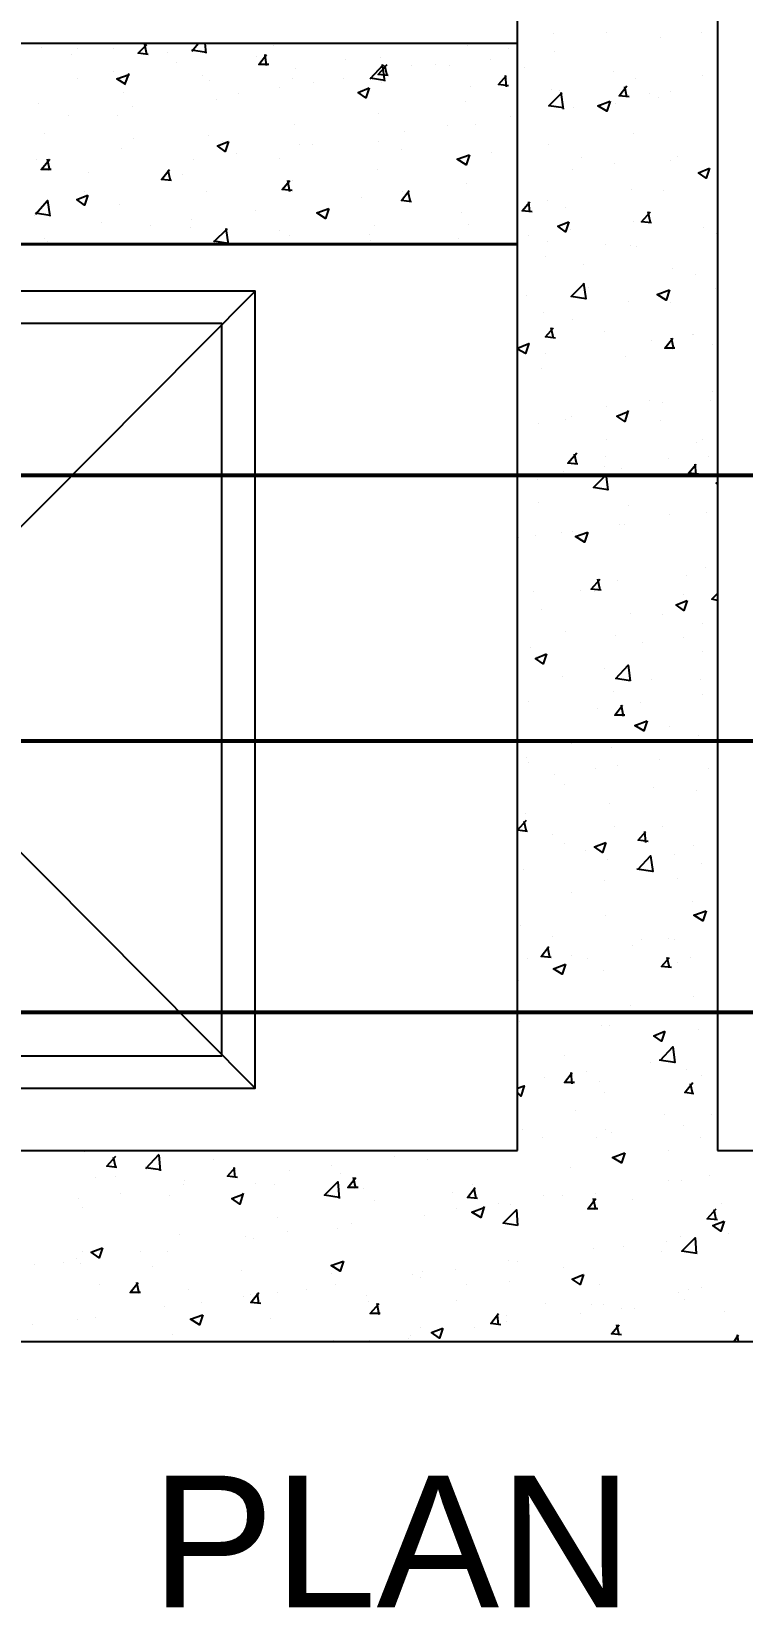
# Model space of a CAD drawing. Header units: millimetres. Extents: x 2391 to 3323, y 1596 to 2537.
# Drawn here: x 3059.52 to 3066.9, y 1704.82 to 1721.18 of the extents above; entities that cross this region are included whole.
import ezdxf

# ---------------------------------------------------------------- set-up
doc = ezdxf.new("R2010")
doc.units = ezdxf.units.MM
for name, color, linetype in [('Concrete slab piping', 201, 'Continuous'), ('Lightning text', 211, 'Continuous'), ('PIPES', 20, 'Continuous'), ('TEXT', 130, 'Continuous')]:
    doc.layers.add(name, color=color, linetype=linetype)
doc.layers.add('HATCHES', color=7, linetype='Continuous', true_color=0xe6ac00)
doc.styles.add('PDF Swis721 BT', font='swiss.ttf')

msp = doc.modelspace()

# ---------------------------------------------------------------- linework, layer by layer
at = {"layer": 'Concrete slab piping', "lineweight": 25}
msp.add_lwpolyline([(3048.803, 1707.582), (3096.005, 1707.582), (3096.005, 1732.335), (3048.803, 1732.335)], close=True, dxfattribs=at)
at = {"layer": 'HATCHES', "lineweight": 25}
for points in [[(3061.186, 1720.972), (3061.255, 1721.053)], [(3061.336, 1720.949), (3061.325, 1721.053)], [(3064.452, 1721.053), (3064.452, 1721.053)], [(3064.939, 1721.158), (3064.939, 1721.158)], [(3065.495, 1721.169), (3065.495, 1721.169)], [(3066.051, 1721.111), (3066.051, 1721.111)], [(3066.479, 1721.169), (3066.479, 1721.169)], [(3059.622, 1721.007), (3059.622, 1721.007)], [(3059.935, 1720.938), (3059.935, 1720.938)], [(3060.004, 1720.995), (3060.004, 1720.995)], [(3060.375, 1720.995), (3060.375, 1720.995)], [(3060.734, 1720.938), (3060.63, 1720.949), (3060.722, 1721.042)], [(3060.722, 1720.938), (3060.699, 1721.042)], [(3060.931, 1720.961), (3060.931, 1720.961)], [(3061.186, 1720.984), (3061.336, 1720.961)], [(3061.858, 1720.914), (3061.858, 1720.914)], [(3061.985, 1720.833), (3061.881, 1720.833), (3061.962, 1720.938)], [(3061.962, 1720.822), (3061.95, 1720.938)], [(3062.031, 1721.03), (3062.031, 1721.03)], [(3063.143, 1720.903), (3063.143, 1720.903)], [(3064.047, 1721.03), (3064.047, 1721.03)], [(3064.475, 1720.995), (3064.475, 1720.995)], [(3064.95, 1720.972), (3064.95, 1720.972)], [(3060.375, 1720.764), (3060.375, 1720.764)], [(3060.502, 1720.625), (3060.41, 1720.683), (3060.537, 1720.729)], [(3060.491, 1720.625), (3060.537, 1720.741)], [(3061.024, 1720.856), (3061.024, 1720.856)], [(3062.263, 1720.787), (3062.263, 1720.787)], [(3062.784, 1720.88), (3062.784, 1720.88)], [(3063.039, 1720.683), (3063.178, 1720.833)], [(3063.224, 1720.717), (3063.12, 1720.729), (3063.213, 1720.833)], [(3063.19, 1720.66), (3063.166, 1720.833)], [(3063.213, 1720.717), (3063.19, 1720.822)], [(3063.468, 1720.822), (3063.468, 1720.822)], [(3063.711, 1720.833), (3063.711, 1720.833)], [(3063.861, 1720.822), (3063.861, 1720.822)], [(3064.29, 1720.88), (3064.29, 1720.88)], [(3064.637, 1720.799), (3064.637, 1720.799)], [(3065.564, 1720.764), (3065.564, 1720.764)], [(3060.004, 1720.683), (3060.004, 1720.683)], [(3061.302, 1720.717), (3061.302, 1720.717)], [(3061.371, 1720.671), (3061.371, 1720.671)], [(3062.101, 1720.59), (3062.101, 1720.59)], [(3062.228, 1720.683), (3062.228, 1720.683)], [(3062.448, 1720.648), (3062.448, 1720.648)], [(3062.761, 1720.683), (3062.761, 1720.683)], [(3063.039, 1720.694), (3063.19, 1720.671)], [(3063.155, 1720.648), (3063.155, 1720.648)], [(3064.081, 1720.602), (3064.081, 1720.602)], [(3064.475, 1720.613), (3064.371, 1720.625), (3064.452, 1720.717)], [(3064.452, 1720.602), (3064.441, 1720.717)], [(3064.915, 1720.578), (3064.915, 1720.578)], [(3065.008, 1720.567), (3065.008, 1720.567)], [(3065.726, 1720.497), (3065.622, 1720.509), (3065.703, 1720.613)], [(3065.703, 1720.497), (3065.68, 1720.602)], [(3065.796, 1720.683), (3065.796, 1720.683)], [(3066.155, 1720.555), (3066.155, 1720.555)], [(3066.491, 1720.717), (3066.491, 1720.717)], [(3059.599, 1720.428), (3059.599, 1720.428)], [(3060.479, 1720.544), (3060.479, 1720.544)], [(3060.572, 1720.393), (3060.572, 1720.393)], [(3061.441, 1720.474), (3061.441, 1720.474)], [(3061.672, 1720.532), (3061.672, 1720.532)], [(3064.024, 1720.451), (3064.024, 1720.451)], [(3065.043, 1720.382), (3064.892, 1720.405), (3065.031, 1720.544)], [(3065.043, 1720.37), (3065.02, 1720.544)], [(3065.587, 1720.428), (3065.587, 1720.428)], [(3065.935, 1720.532), (3065.935, 1720.532)], [(3066.027, 1720.486), (3066.027, 1720.486)], [(3059.912, 1720.3), (3059.912, 1720.3)], [(3060.421, 1720.3), (3060.421, 1720.3)], [(3063.12, 1720.324), (3063.12, 1720.324)], [(3064.498, 1720.289), (3064.498, 1720.289)], [(3065.147, 1720.382), (3065.147, 1720.382)], [(3059.657, 1720.115), (3059.657, 1720.115)], [(3060.583, 1720.069), (3060.583, 1720.069)], [(3061.359, 1720.092), (3061.359, 1720.092)], [(3062.251, 1720.208), (3062.251, 1720.208)], [(3063.398, 1720.138), (3063.398, 1720.138)], [(3063.838, 1720.196), (3063.838, 1720.196)], [(3064.128, 1720.208), (3064.128, 1720.208)], [(3065.773, 1720.115), (3065.773, 1720.115)], [(3060.456, 1719.965), (3060.456, 1719.965)], [(3061.51, 1720.034), (3061.51, 1720.034)], [(3061.649, 1719.907), (3061.649, 1719.907)], [(3062.309, 1719.999), (3062.309, 1719.999)], [(3062.437, 1719.999), (3062.437, 1719.999)], [(3063.12, 1720.034), (3063.12, 1720.034)], [(3063.363, 1719.953), (3063.363, 1719.953)], [(3064.302, 1719.918), (3064.302, 1719.918)], [(3064.892, 1719.999), (3064.892, 1719.999)], [(3059.576, 1719.849), (3059.576, 1719.849)], [(3059.726, 1719.744), (3059.622, 1719.744), (3059.715, 1719.849)], [(3059.715, 1719.733), (3059.691, 1719.849)], [(3060.977, 1719.629), (3060.873, 1719.64), (3060.954, 1719.744)], [(3061.209, 1719.849), (3061.209, 1719.849)], [(3062.101, 1719.86), (3062.101, 1719.86)], [(3063.109, 1719.744), (3063.109, 1719.744)], [(3064, 1719.872), (3064, 1719.872)], [(3065.136, 1719.744), (3065.136, 1719.744)], [(3065.228, 1719.872), (3065.228, 1719.872)], [(3065.576, 1719.802), (3065.576, 1719.802)], [(3066.155, 1719.837), (3066.155, 1719.837)], [(3066.224, 1719.883), (3066.224, 1719.883)], [(3060.12, 1719.71), (3060.12, 1719.71)], [(3060.966, 1719.629), (3060.942, 1719.733)], [(3061.093, 1719.687), (3061.093, 1719.687)], [(3062.228, 1719.524), (3062.124, 1719.536), (3062.205, 1719.629)], [(3062.205, 1719.513), (3062.182, 1719.629)], [(3062.228, 1719.629), (3062.228, 1719.629)], [(3064.035, 1719.594), (3064.035, 1719.594)], [(3059.564, 1719.281), (3059.691, 1719.42), (3059.715, 1719.258)], [(3060.074, 1719.513), (3060.074, 1719.513)], [(3061.336, 1719.513), (3061.336, 1719.513)], [(3062.946, 1719.455), (3062.946, 1719.455)], [(3063.468, 1719.409), (3063.363, 1719.42), (3063.444, 1719.524)], [(3063.375, 1719.513), (3063.375, 1719.513)], [(3063.456, 1719.409), (3063.433, 1719.513)], [(3064.881, 1719.42), (3064.881, 1719.42)], [(3065.749, 1719.536), (3065.749, 1719.536)], [(3066.085, 1719.524), (3066.085, 1719.524)], [(3059.552, 1719.27), (3059.552, 1719.27)], [(3059.564, 1719.293), (3059.715, 1719.27)], [(3060.433, 1719.385), (3060.433, 1719.385)], [(3061.846, 1719.316), (3061.846, 1719.316)], [(3063.989, 1719.293), (3063.989, 1719.293)], [(3064.719, 1719.304), (3064.614, 1719.316), (3064.695, 1719.409)], [(3064.695, 1719.304), (3064.684, 1719.409)], [(3065.066, 1719.351), (3065.066, 1719.351)], [(3065.958, 1719.189), (3065.854, 1719.2), (3065.946, 1719.304)], [(3065.946, 1719.189), (3065.923, 1719.304)], [(3060.247, 1719.189), (3060.247, 1719.189)], [(3060.757, 1719.165), (3060.757, 1719.165)], [(3061.174, 1719.142), (3061.174, 1719.142)], [(3061.186, 1719.223), (3061.186, 1719.223)], [(3061.417, 1718.992), (3061.556, 1719.131)], [(3061.568, 1718.968), (3061.545, 1719.131)], [(3062.101, 1719.107), (3062.101, 1719.107)], [(3063.085, 1719.165), (3063.085, 1719.165)], [(3064.058, 1719.177), (3064.058, 1719.177)], [(3065.112, 1719.119), (3065.112, 1719.119)], [(3065.773, 1719.2), (3065.773, 1719.2)], [(3066.502, 1719.142), (3066.502, 1719.142)], [(3066.63, 1719.084), (3066.63, 1719.084)], [(3059.657, 1719.026), (3059.657, 1719.026)], [(3059.691, 1718.992), (3059.691, 1718.992)], [(3061.417, 1719.003), (3061.568, 1718.98)], [(3062.205, 1719.061), (3062.205, 1719.061)], [(3063.027, 1719.073), (3063.027, 1719.073)], [(3063.039, 1719.003), (3063.039, 1719.003)], [(3063.954, 1719.026), (3063.954, 1719.026)], [(3064.684, 1719.061), (3064.684, 1719.061)], [(3064.881, 1718.992), (3064.881, 1718.992)], [(3065.483, 1718.968), (3065.483, 1718.968)], [(3065.738, 1718.957), (3065.738, 1718.957)], [(3065.807, 1718.945), (3065.807, 1718.945)], [(3064.858, 1718.841), (3064.858, 1718.841)], [(3065.251, 1718.76), (3065.251, 1718.76)], [(3066.178, 1718.714), (3066.178, 1718.714)], [(3066.41, 1718.656), (3066.41, 1718.656)], [(3064.661, 1718.436), (3064.661, 1718.436)], [(3065.251, 1718.563), (3065.275, 1718.401), (3065.124, 1718.424), (3065.263, 1718.563)], [(3065.309, 1718.517), (3065.309, 1718.517)], [(3066.618, 1718.505), (3066.618, 1718.505)], [(3065.715, 1718.378), (3065.715, 1718.378)], [(3066.155, 1718.366), (3066.155, 1718.366)], [(3064.834, 1718.262), (3064.834, 1718.262)], [(3065.136, 1718.192), (3065.136, 1718.192)], [(3064.962, 1717.995), (3064.858, 1718.007), (3064.939, 1718.1)], [(3064.939, 1717.995), (3064.915, 1718.1)], [(3065.471, 1718.065), (3065.471, 1718.065)], [(3065.958, 1717.972), (3065.958, 1717.972)], [(3066.201, 1717.891), (3066.097, 1717.891), (3066.178, 1717.995)], [(3066.19, 1717.88), (3066.166, 1717.995)], [(3066.387, 1718.03), (3066.387, 1718.03)], [(3066.398, 1718.03), (3066.398, 1718.03)], [(3064.568, 1717.891), (3064.684, 1717.938), (3064.649, 1717.833), (3064.568, 1717.88)], [(3064.858, 1717.833), (3064.858, 1717.833)], [(3065.692, 1717.799), (3065.692, 1717.799)], [(3066.595, 1717.926), (3066.595, 1717.926)], [(3064.811, 1717.683), (3064.811, 1717.683)], [(3065.495, 1717.289), (3065.495, 1717.289)], [(3065.935, 1717.347), (3065.935, 1717.347)], [(3066.074, 1717.324), (3066.074, 1717.324)], [(3065.066, 1717.15), (3065.066, 1717.15)], [(3065.124, 1717.185), (3065.124, 1717.185)], [(3065.715, 1717.243), (3065.68, 1717.127), (3065.599, 1717.185), (3065.715, 1717.231)], [(3065.668, 1717.219), (3065.668, 1717.219)], [(3066.051, 1717.138), (3066.051, 1717.138)], [(3064.568, 1716.988), (3064.568, 1716.988)], [(3064.788, 1717.104), (3064.788, 1717.104)], [(3065.193, 1716.687), (3065.089, 1716.698), (3065.182, 1716.802)], [(3065.495, 1716.941), (3065.495, 1716.941)], [(3065.182, 1716.687), (3065.159, 1716.791)], [(3065.471, 1716.663), (3065.471, 1716.663)], [(3065.483, 1716.768), (3065.483, 1716.768)], [(3065.645, 1716.64), (3065.645, 1716.64)], [(3066.132, 1716.744), (3066.132, 1716.744)], [(3064.776, 1716.524), (3064.776, 1716.524)], [(3065.043, 1716.605), (3065.043, 1716.605)], [(3065.483, 1716.582), (3065.506, 1716.42), (3065.356, 1716.443), (3065.495, 1716.582)], [(3064.788, 1716.293), (3064.788, 1716.293)], [(3065.715, 1716.258), (3065.715, 1716.258)], [(3066.143, 1716.165), (3066.143, 1716.165)], [(3065.02, 1715.98), (3065.02, 1715.98)], [(3065.136, 1715.992), (3065.136, 1715.992)], [(3065.622, 1716.061), (3065.622, 1716.061)], [(3065.68, 1716.061), (3065.68, 1716.061)], [(3064.58, 1715.922), (3064.58, 1715.922)], [(3064.753, 1715.945), (3064.753, 1715.945)], [(3065.437, 1715.378), (3065.332, 1715.389), (3065.425, 1715.493)], [(3065.425, 1715.378), (3065.402, 1715.493)], [(3064.73, 1715.366), (3064.73, 1715.366)], [(3065.217, 1715.378), (3065.217, 1715.378)], [(3065.367, 1715.366), (3065.367, 1715.366)], [(3065.61, 1715.482), (3065.61, 1715.482)], [(3064.811, 1715.181), (3064.811, 1715.181)], [(3065.738, 1715.134), (3065.738, 1715.134)], [(3066.074, 1715.123), (3066.074, 1715.123)], [(3065.066, 1714.949), (3065.066, 1714.949)], [(3065.587, 1714.903), (3065.587, 1714.903)], [(3065.865, 1714.833), (3065.865, 1714.833)], [(3064.707, 1714.787), (3064.707, 1714.787)], [(3064.765, 1714.694), (3064.765, 1714.694)], [(3065.471, 1714.567), (3065.471, 1714.567)], [(3065.031, 1714.486), (3065.031, 1714.486)], [(3065.958, 1714.451), (3065.958, 1714.451)], [(3064.684, 1714.219), (3064.684, 1714.219)], [(3065.564, 1714.324), (3065.564, 1714.324)], [(3065.68, 1714.08), (3065.576, 1714.08), (3065.657, 1714.185)], [(3065.668, 1714.069), (3065.645, 1714.185)], [(3065.842, 1714.208), (3065.842, 1714.208)], [(3065.402, 1714.15), (3065.402, 1714.15)], [(3066.143, 1713.965), (3066.143, 1713.965)], [(3065.124, 1713.791), (3065.124, 1713.791)], [(3065.541, 1713.744), (3065.541, 1713.744)], [(3064.661, 1713.64), (3064.661, 1713.64)], [(3064.684, 1713.594), (3064.684, 1713.594)], [(3065.379, 1713.524), (3065.379, 1713.524)], [(3065.61, 1713.559), (3065.61, 1713.559)], [(3066.039, 1713.617), (3066.039, 1713.617)], [(3064.95, 1713.466), (3064.95, 1713.466)], [(3065.054, 1713.362), (3065.054, 1713.362)], [(3065.981, 1713.327), (3065.981, 1713.327)], [(3064.649, 1713.061), (3064.649, 1713.061)], [(3065.518, 1713.165), (3065.518, 1713.165)], [(3064.672, 1712.876), (3064.568, 1712.887), (3064.661, 1712.992)], [(3064.661, 1712.876), (3064.637, 1712.98)], [(3065.576, 1712.922), (3065.576, 1712.922)], [(3065.923, 1712.771), (3065.819, 1712.783), (3065.9, 1712.876)], [(3065.9, 1712.76), (3065.888, 1712.876)], [(3066.074, 1712.922), (3066.074, 1712.922)], [(3064.927, 1712.841), (3064.927, 1712.841)], [(3065.054, 1712.748), (3065.054, 1712.748)], [(3066.398, 1712.725), (3066.398, 1712.725)], [(3065.275, 1712.679), (3065.275, 1712.679)], [(3065.506, 1712.586), (3065.506, 1712.586)], [(3065.819, 1712.482), (3065.946, 1712.621), (3065.97, 1712.459), (3065.807, 1712.482)], [(3066.201, 1712.632), (3066.201, 1712.632)], [(3064.626, 1712.482), (3064.626, 1712.482)], [(3066.224, 1712.389), (3066.224, 1712.389)], [(3066.479, 1712.54), (3066.479, 1712.54)], [(3065.124, 1712.239), (3065.124, 1712.239)], [(3065.471, 1712.366), (3065.471, 1712.366)], [(3066.387, 1712.146), (3066.387, 1712.146)], [(3064.603, 1711.903), (3064.603, 1711.903)], [(3065.483, 1712.007), (3065.483, 1712.007)], [(3064.927, 1711.787), (3064.927, 1711.787)], [(3065.854, 1711.752), (3065.854, 1711.752)], [(3066.132, 1711.764), (3066.132, 1711.764)], [(3066.201, 1711.752), (3066.201, 1711.752)], [(3064.915, 1711.567), (3064.811, 1711.578), (3064.892, 1711.683)], [(3064.904, 1711.567), (3064.881, 1711.671)], [(3065.124, 1711.59), (3065.124, 1711.59)], [(3065.761, 1711.694), (3065.761, 1711.694)], [(3066.166, 1711.463), (3066.062, 1711.474), (3066.143, 1711.567)], [(3066.143, 1711.463), (3066.12, 1711.567)], [(3066.363, 1711.567), (3066.363, 1711.567)], [(3064.672, 1711.555), (3064.672, 1711.555)], [(3065.298, 1711.555), (3065.298, 1711.555)], [(3065.46, 1711.428), (3065.46, 1711.428)], [(3066.224, 1711.52), (3066.224, 1711.52)], [(3064.58, 1711.324), (3064.58, 1711.324)], [(3066.398, 1711.161), (3066.398, 1711.161)], [(3065.309, 1711.011), (3065.309, 1711.011)], [(3065.738, 1711.069), (3065.738, 1711.069)], [(3066.34, 1710.988), (3066.34, 1710.988)], [(3064.591, 1710.907), (3064.591, 1710.907)], [(3065.437, 1710.86), (3065.437, 1710.86)], [(3065.518, 1710.86), (3065.518, 1710.86)], [(3066.444, 1710.825), (3066.444, 1710.825)], [(3066.051, 1710.501), (3066.178, 1710.64), (3066.201, 1710.478), (3066.039, 1710.501)], [(3066.062, 1710.721), (3066.062, 1710.721)], [(3065.054, 1710.547), (3065.054, 1710.547)], [(3065.946, 1710.478), (3065.946, 1710.478)], [(3064.846, 1710.327), (3064.846, 1710.327)], [(3065.159, 1710.269), (3065.054, 1710.269), (3065.136, 1710.374)], [(3065.136, 1710.258), (3065.124, 1710.374)], [(3065.286, 1710.385), (3065.286, 1710.385)], [(3065.414, 1710.281), (3065.414, 1710.281)], [(3066.398, 1710.154), (3066.305, 1710.165), (3066.387, 1710.269)], [(3066.317, 1710.408), (3066.317, 1710.408)], [(3066.387, 1710.154), (3066.363, 1710.258)], [(3066.479, 1710.339), (3066.479, 1710.339)], [(3064.568, 1710.212), (3064.637, 1710.235), (3064.603, 1710.13), (3064.568, 1710.165)], [(3065.471, 1710.165), (3065.471, 1710.165)], [(3065.17, 1709.98), (3065.17, 1709.98)], [(3066.097, 1709.934), (3066.097, 1709.934)], [(3066.583, 1709.934), (3066.583, 1709.934)], [(3064.614, 1709.783), (3064.614, 1709.783)], [(3065.483, 1709.783), (3065.483, 1709.783)], [(3066.294, 1709.829), (3066.294, 1709.829)], [(3064.823, 1709.702), (3064.823, 1709.702)], [(3065.39, 1709.702), (3065.39, 1709.702)], [(3065.541, 1709.748), (3065.541, 1709.748)], [(3066.468, 1709.702), (3066.468, 1709.702)], [(3060.074, 1709.551), (3060.074, 1709.551)], [(3060.41, 1709.389), (3060.305, 1709.401), (3060.398, 1709.505)], [(3060.398, 1709.389), (3060.375, 1709.493)], [(3060.711, 1709.378), (3060.85, 1709.528)], [(3060.861, 1709.354), (3060.85, 1709.517)], [(3061.417, 1709.47), (3061.417, 1709.47)], [(3063.294, 1709.505), (3063.294, 1709.505)], [(3063.63, 1709.47), (3063.63, 1709.47)], [(3066.132, 1709.563), (3066.132, 1709.563)], [(3060.19, 1709.285), (3060.19, 1709.285)], [(3060.398, 1709.297), (3060.398, 1709.297)], [(3060.711, 1709.389), (3060.861, 1709.366)], [(3061.661, 1709.285), (3061.556, 1709.297), (3061.637, 1709.389)], [(3061.637, 1709.285), (3061.626, 1709.389)], [(3062.205, 1709.354), (3062.205, 1709.354)], [(3062.634, 1709.412), (3062.634, 1709.412)], [(3062.726, 1709.331), (3062.726, 1709.331)], [(3062.912, 1709.181), (3062.807, 1709.181), (3062.888, 1709.285)], [(3062.888, 1709.169), (3062.865, 1709.285)], [(3065.112, 1709.389), (3065.112, 1709.389)], [(3066.56, 1709.308), (3066.56, 1709.308)], [(3060.444, 1709.123), (3060.444, 1709.123)], [(3061.105, 1709.215), (3061.105, 1709.215)], [(3061.116, 1709.25), (3061.116, 1709.25)], [(3061.719, 1709.123), (3061.684, 1709.007), (3061.603, 1709.065), (3061.719, 1709.111)], [(3061.846, 1709.227), (3061.846, 1709.227)], [(3062.043, 1709.215), (3062.043, 1709.215)], [(3062.715, 1709.076), (3062.564, 1709.1), (3062.703, 1709.239), (3062.715, 1709.065)], [(3062.97, 1709.169), (3062.97, 1709.169)], [(3063.896, 1709.134), (3063.896, 1709.134)], [(3064.151, 1709.065), (3064.047, 1709.076), (3064.128, 1709.181)], [(3064.105, 1709.215), (3064.105, 1709.215)], [(3064.139, 1709.065), (3064.116, 1709.169)], [(3065.379, 1709.123), (3065.379, 1709.123)], [(3066.132, 1709.25), (3066.132, 1709.25)], [(3066.271, 1709.25), (3066.271, 1709.25)], [(3060.016, 1709.065), (3060.016, 1709.065)], [(3060.051, 1708.972), (3060.051, 1708.972)], [(3060.954, 1709.1), (3060.954, 1709.1)], [(3063.085, 1709.042), (3063.085, 1709.042)], [(3063.931, 1708.961), (3063.931, 1708.961)], [(3064.22, 1708.984), (3064.186, 1708.868), (3064.093, 1708.926), (3064.22, 1708.972)], [(3064.371, 1709.019), (3064.371, 1709.019)], [(3064.498, 1709.007), (3064.498, 1709.007)], [(3064.834, 1709.1), (3064.834, 1709.1)], [(3065.031, 1709.1), (3065.031, 1709.1)], [(3065.402, 1708.961), (3065.298, 1708.961), (3065.379, 1709.065)], [(3065.379, 1708.949), (3065.356, 1709.065)], [(3065.761, 1709.053), (3065.761, 1709.053)], [(3066.641, 1708.845), (3066.537, 1708.856), (3066.63, 1708.961)], [(3066.63, 1708.845), (3066.607, 1708.949)], [(3066.688, 1709.019), (3066.688, 1709.019)], [(3062.078, 1708.868), (3062.078, 1708.868)], [(3062.842, 1708.81), (3062.842, 1708.81)], [(3063.607, 1708.891), (3063.607, 1708.891)], [(3061.058, 1708.694), (3061.058, 1708.694)], [(3061.742, 1708.671), (3061.742, 1708.671)], [(3061.823, 1708.648), (3061.823, 1708.648)], [(3062.182, 1708.729), (3062.182, 1708.729)], [(3062.703, 1708.752), (3062.703, 1708.752)], [(3066.109, 1708.625), (3066.109, 1708.625)], [(3066.259, 1708.671), (3066.259, 1708.671)], [(3066.433, 1708.497), (3066.271, 1708.52), (3066.41, 1708.659), (3066.421, 1708.497)], [(3066.757, 1708.706), (3066.757, 1708.706)], [(3060.051, 1708.52), (3060.051, 1708.52)], [(3060.653, 1708.52), (3060.653, 1708.52)], [(3060.931, 1708.52), (3060.931, 1708.52)], [(3065.356, 1708.544), (3065.356, 1708.544)], [(3065.668, 1708.567), (3065.668, 1708.567)], [(3066.062, 1708.52), (3066.062, 1708.52)], [(3059.552, 1708.381), (3059.552, 1708.381)], [(3059.854, 1708.405), (3059.854, 1708.405)], [(3059.993, 1708.439), (3059.993, 1708.439)], [(3060.027, 1708.393), (3060.027, 1708.393)], [(3060.78, 1708.358), (3060.78, 1708.358)], [(3061.707, 1708.324), (3061.707, 1708.324)], [(3063.583, 1708.312), (3063.583, 1708.312)], [(3063.919, 1708.335), (3063.919, 1708.335)], [(3064.475, 1708.428), (3064.475, 1708.428)], [(3064.568, 1708.416), (3064.568, 1708.416)], [(3065.043, 1708.347), (3065.043, 1708.347)], [(3060.224, 1708.173), (3060.224, 1708.173)], [(3060.653, 1708.092), (3060.549, 1708.092), (3060.63, 1708.196)], [(3060.641, 1708.08), (3060.618, 1708.196)], [(3062.634, 1708.289), (3062.634, 1708.289)], [(3062.68, 1708.173), (3062.68, 1708.173)], [(3063.479, 1708.277), (3063.479, 1708.277)], [(3063.56, 1708.242), (3063.56, 1708.242)], [(3064.035, 1708.173), (3064.035, 1708.173)], [(3064.487, 1708.208), (3064.487, 1708.208)], [(3065.414, 1708.173), (3065.414, 1708.173)], [(3066.479, 1708.138), (3066.479, 1708.138)], [(3061.151, 1708.127), (3061.151, 1708.127)], [(3061.29, 1707.988), (3061.29, 1707.988)], [(3061.719, 1708.046), (3061.719, 1708.046)], [(3061.904, 1707.976), (3061.8, 1707.988), (3061.881, 1708.092)], [(3061.8, 1708.069), (3061.8, 1708.069)], [(3061.881, 1707.976), (3061.869, 1708.08)], [(3062.078, 1708.092), (3062.078, 1708.092)], [(3062.379, 1708.127), (3062.379, 1708.127)], [(3063.004, 1708.057), (3063.004, 1708.057)], [(3063.016, 1707.999), (3063.016, 1707.999)], [(3063.143, 1707.872), (3063.039, 1707.872), (3063.132, 1707.976)], [(3063.132, 1707.86), (3063.109, 1707.976)], [(3063.931, 1708.011), (3063.931, 1708.011)], [(3064.858, 1707.976), (3064.858, 1707.976)], [(3065.332, 1707.964), (3065.332, 1707.964)], [(3065.46, 1707.964), (3065.46, 1707.964)], [(3066.236, 1708.092), (3066.236, 1708.092)], [(3066.305, 1708.022), (3066.305, 1708.022)], [(3066.34, 1708.127), (3066.34, 1708.127)], [(3060.004, 1707.814), (3060.004, 1707.814)], [(3060.19, 1707.837), (3060.19, 1707.837)], [(3060.908, 1707.941), (3060.908, 1707.941)], [(3062.008, 1707.825), (3062.008, 1707.825)], [(3064.394, 1707.756), (3064.29, 1707.768), (3064.371, 1707.872)], [(3064.371, 1707.756), (3064.359, 1707.86)], [(3064.452, 1707.849), (3064.452, 1707.849)], [(3065.217, 1707.872), (3065.217, 1707.872)], [(3065.645, 1707.93), (3065.645, 1707.93)], [(3065.784, 1707.93), (3065.784, 1707.93)], [(3066.711, 1707.895), (3066.711, 1707.895)], [(3059.529, 1707.756), (3059.529, 1707.756)], [(3060.989, 1707.652), (3060.989, 1707.652)], [(3063.456, 1707.64), (3063.456, 1707.64)], [(3063.56, 1707.733), (3063.56, 1707.733)], [(3064.116, 1707.733), (3064.116, 1707.733)], [(3064.452, 1707.791), (3064.452, 1707.791)], [(3065.645, 1707.652), (3065.541, 1707.663), (3065.622, 1707.756)], [(3065.622, 1707.652), (3065.599, 1707.756)], [(3066.815, 1707.582), (3066.861, 1707.652)], [(3066.861, 1707.582), (3066.85, 1707.652)], [(3062.657, 1707.594), (3062.657, 1707.594)], [(3063.027, 1707.594), (3063.027, 1707.594)], [(3063.433, 1707.617), (3063.433, 1707.617)]]:
    msp.add_lwpolyline(points, dxfattribs=at)
for points in [[(3063.027, 1720.59), (3062.993, 1720.486), (3062.912, 1720.544)], [(3065.529, 1720.451), (3065.495, 1720.347), (3065.402, 1720.405)], [(3061.568, 1720.034), (3061.533, 1719.93), (3061.452, 1719.988)], [(3064.07, 1719.895), (3064.035, 1719.791), (3063.942, 1719.849)], [(3066.56, 1719.756), (3066.526, 1719.652), (3066.444, 1719.71)], [(3060.108, 1719.478), (3060.074, 1719.374), (3059.993, 1719.432)], [(3062.61, 1719.339), (3062.576, 1719.235), (3062.483, 1719.293)], [(3065.101, 1719.2), (3065.066, 1719.096), (3064.985, 1719.154)], [(3066.143, 1718.494), (3066.109, 1718.389), (3066.016, 1718.447)], [(3065.298, 1715.98), (3065.263, 1715.876), (3065.17, 1715.934)], [(3064.869, 1714.717), (3064.834, 1714.613), (3064.753, 1714.671)], [(3065.738, 1714.439), (3065.587, 1714.463), (3065.715, 1714.602)], [(3065.912, 1714.022), (3065.877, 1713.918), (3065.784, 1713.976)], [(3065.483, 1712.76), (3065.448, 1712.656), (3065.367, 1712.714)], [(3066.526, 1712.053), (3066.491, 1711.949), (3066.398, 1712.007)], [(3065.066, 1711.497), (3065.031, 1711.393), (3064.939, 1711.451)], [(3066.097, 1710.802), (3066.062, 1710.698), (3065.981, 1710.756)], [(3065.68, 1709.54), (3065.645, 1709.436), (3065.553, 1709.493)], [(3064.568, 1708.787), (3064.417, 1708.81), (3064.556, 1708.949)], [(3066.711, 1708.833), (3066.676, 1708.729), (3066.595, 1708.787)], [(3060.259, 1708.555), (3060.224, 1708.451), (3060.143, 1708.509)], [(3062.761, 1708.416), (3062.726, 1708.312), (3062.634, 1708.37)], [(3065.251, 1708.277), (3065.217, 1708.173), (3065.136, 1708.231)], [(3061.302, 1707.86), (3061.267, 1707.756), (3061.174, 1707.814)], [(3063.792, 1707.721), (3063.757, 1707.617), (3063.676, 1707.675)]]:
    msp.add_lwpolyline(points, close=True, dxfattribs=at)
at = {"layer": 'Lightning text', "lineweight": 25}
for points in [[(3064.568, 1709.563), (3064.568, 1730.366), (3050.784, 1730.366), (3050.784, 1709.563)], [(3066.641, 1709.563), (3094.035, 1709.563), (3094.035, 1730.366), (3066.641, 1730.366)]]:
    msp.add_lwpolyline(points, close=True, dxfattribs=at)
msp.add_lwpolyline([(3050.784, 1721.053), (3064.568, 1721.053)], dxfattribs=at)
at = {"layer": 'Lightning text', "lineweight": 40}
msp.add_lwpolyline([(3050.784, 1718.968), (3064.568, 1718.968)], dxfattribs=at)
at = {"layer": 'PIPES', "lineweight": 25}
for points in [[(3053.622, 1710.212), (3061.846, 1710.212), (3061.846, 1718.482), (3053.622, 1718.482)], [(3053.958, 1710.547), (3061.498, 1710.547), (3061.498, 1718.146), (3053.958, 1718.146)], [(3066.641, 1716.49), (3066.63, 1716.49)], [(3066.329, 1715.273), (3066.294, 1715.169), (3066.213, 1715.227)]]:
    msp.add_lwpolyline(points, close=True, dxfattribs=at)
for points in [[(3053.622, 1710.212), (3061.846, 1718.482)], [(3061.846, 1710.212), (3053.622, 1718.482)], [(3066.572, 1717.347), (3066.572, 1717.347)], [(3066.595, 1717.439), (3066.595, 1717.439)], [(3066.421, 1716.907), (3066.421, 1716.907)], [(3066.491, 1716.941), (3066.491, 1716.941)], [(3066.444, 1716.582), (3066.34, 1716.594), (3066.421, 1716.687)], [(3066.421, 1716.582), (3066.41, 1716.687)], [(3066.549, 1716.768), (3066.549, 1716.768)], [(3066.526, 1716.188), (3066.526, 1716.188)], [(3066.317, 1715.528), (3066.317, 1715.528)], [(3066.514, 1715.609), (3066.514, 1715.609)], [(3066.294, 1715.331), (3066.294, 1715.331)], [(3066.641, 1715.273), (3066.583, 1715.285), (3066.641, 1715.343)], [(3066.491, 1715.03), (3066.491, 1715.03)], [(3066.294, 1714.891), (3066.294, 1714.891)], [(3066.491, 1714.741), (3066.491, 1714.741)], [(3066.468, 1714.451), (3066.468, 1714.451)], [(3066.491, 1714.3), (3066.491, 1714.3)], [(3066.444, 1713.872), (3066.444, 1713.872)], [(3066.549, 1713.524), (3066.549, 1713.524)], [(3066.421, 1713.304), (3066.421, 1713.304)]]:
    msp.add_lwpolyline(points, dxfattribs=at)
at = {"layer": 'PIPES', "lineweight": 53}
for points in [[(3049.765, 1716.571), (3094.916, 1716.571)], [(3049.765, 1713.814), (3094.916, 1713.814)], [(3049.765, 1710.999), (3094.916, 1710.999)]]:
    msp.add_lwpolyline(points, dxfattribs=at)

# ---------------------------------------------------------------- texts
at = {"layer": 'TEXT', "insert": (3060.766, 1704.823), "char_height": 1.368, "attachment_point": 7, "style": 'PDF Swis721 BT'}
msp.add_mtext('PLAN', dxfattribs=at)

doc.saveas('drawing.dxf')
